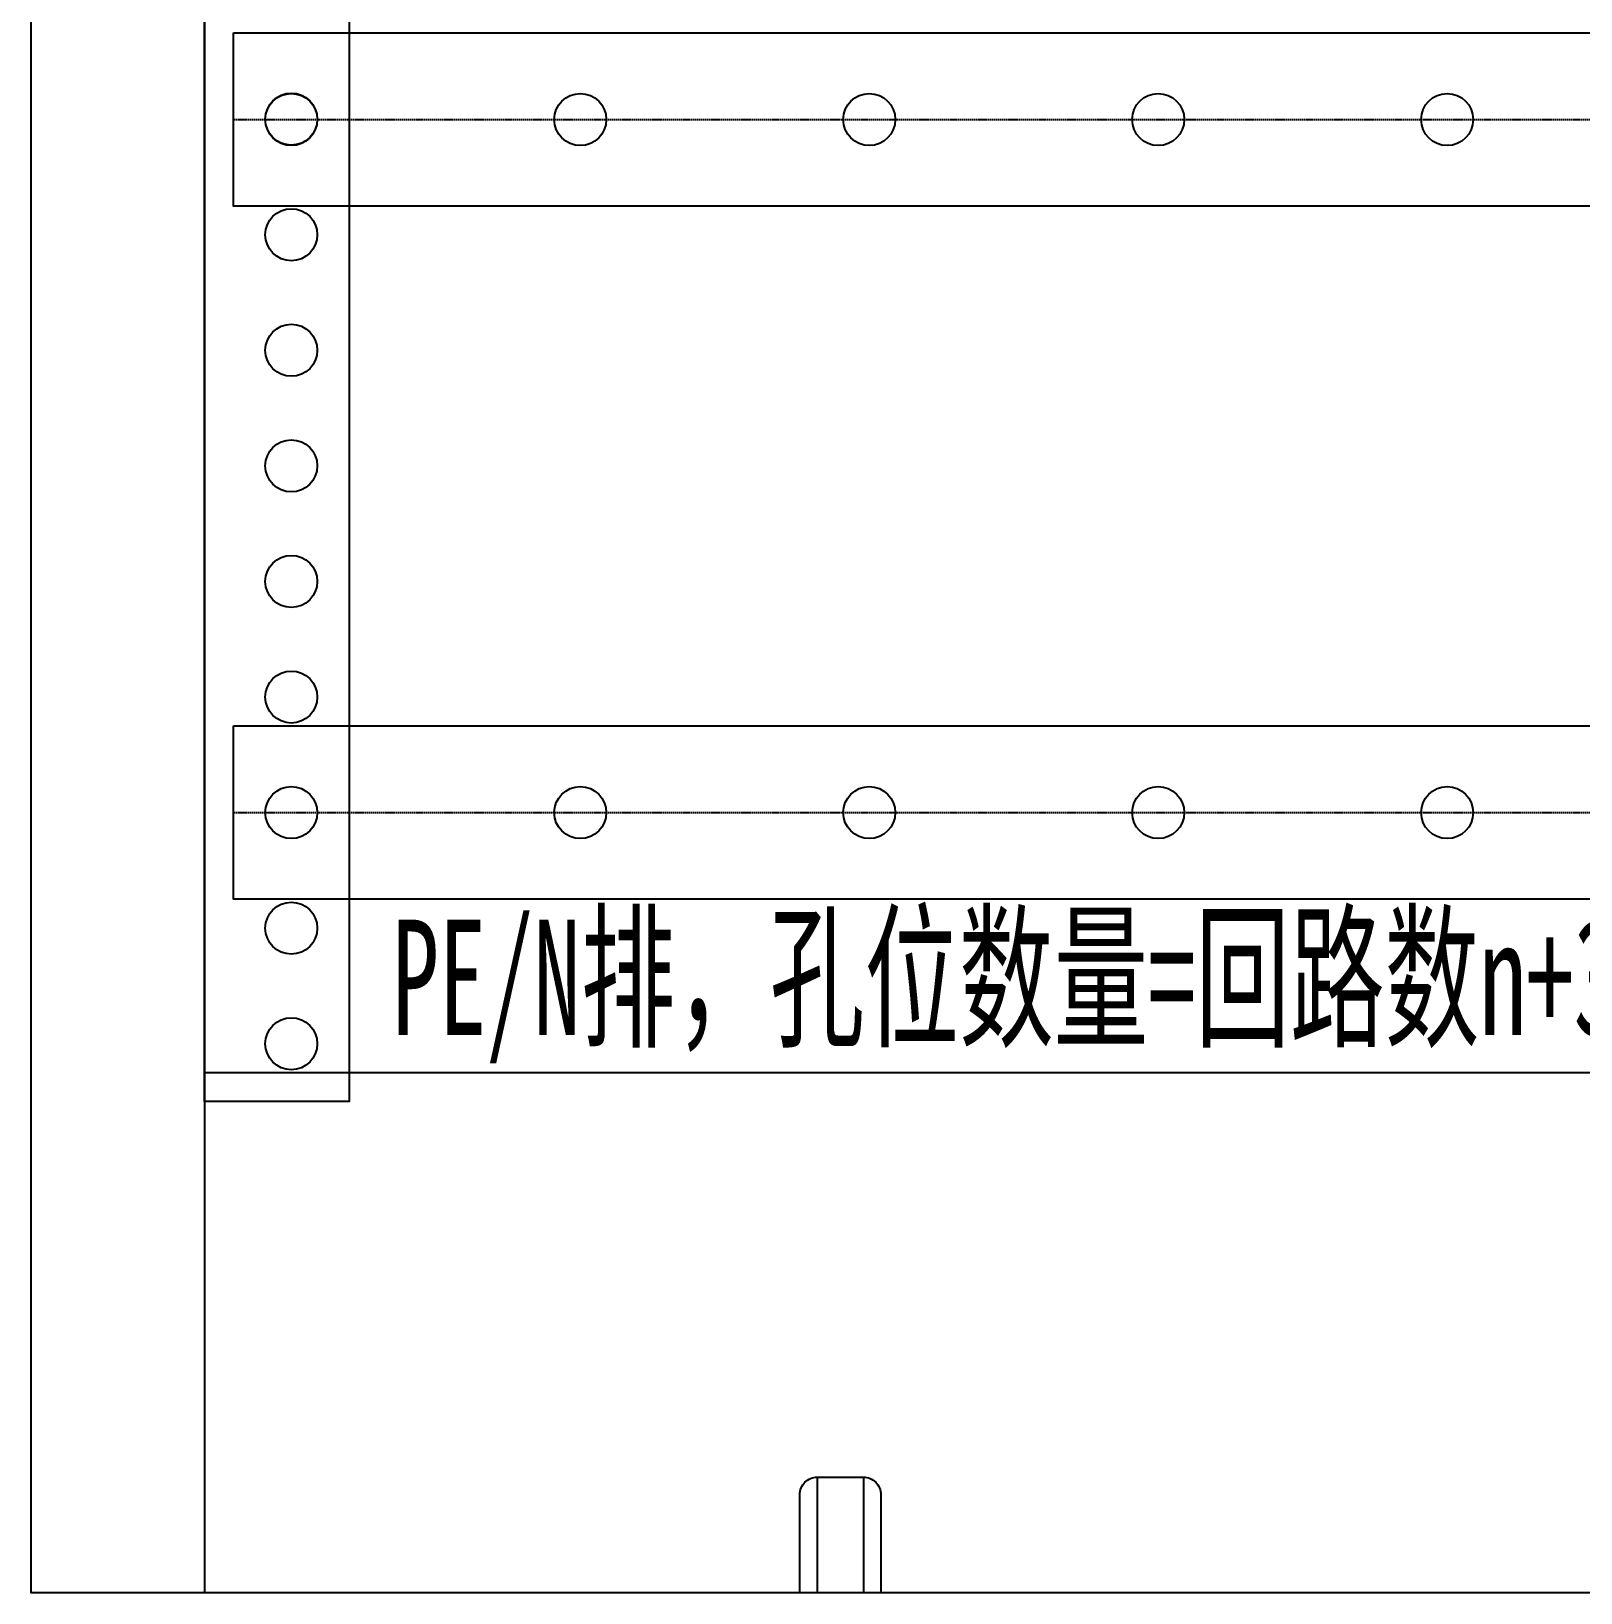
# Model space of a CAD drawing. Extents: x 1450776 to 1451376, y 413488 to 415288.
# Drawn here: x 1450776.4 to 1451044.5, y 413488 to 413758.3 of the extents above; entities that cross this region are included whole.
import ezdxf
from ezdxf.enums import TextEntityAlignment as Align

# ---------------------------------------------------------------- set-up
doc = ezdxf.new("R2010")
doc.units = 0
doc.header["$MEASUREMENT"] = 0
doc.linetypes.add('LYJS-XX', pattern=[0.35, 0.25, -0.1])
doc.layers.add('LY-JS-BJ', color=7, linetype='Continuous')
doc.layers.add('布置图', color=20, linetype='Continuous')
doc.styles.add('宋体', font='', dxfattribs={"width": 0.8, "height": 3.5})
doc.styles.get('宋体').set_extended_font_data('SimSun')

# ---------------------------------------------------------------- blocks, each defined once
blk = doc.blocks.new('*U20')
at = {"layer": 'LY-JS-BJ', "color": 0}
blk.add_circle((0, 0), 4.5, dxfattribs=at)
blk = doc.blocks.new('*U21')
at = {"layer": 'LY-JS-BJ', "color": 0, "linetype": 'ByBlock', "lineweight": -2, "transparency": 16777216}
for p in [(0, 0), (50, 0), (100, 0), (150, 0)]:
    blk.add_blockref('*U20', p, dxfattribs=at)
blk = doc.blocks.new('A$C7A207737')
at = {"layer": 'LY-JS-BJ', "color": 4, "linetype": 'LYJS-XX'}
for p, q in [((-10, 119.93), (520, 119.93)), ((-10, 0), (520, 0))]:
    blk.add_line(p, q, dxfattribs=at)
at = {"layer": 'LY-JS-BJ', "color": 0}
for points in [[(-10, 134.93), (520, 134.93), (520, 104.93), (-10, 104.93)], [(-10, 15), (520, 15), (520, -15), (-10, -15)]]:
    blk.add_lwpolyline(points, close=True, dxfattribs=at)
for centre in [(0, 119.93), (0, 0)]:
    blk.add_circle(centre, 4.5, dxfattribs=at)
for p in [(50, 119.93), (50, 0)]:
    blk.add_blockref('*U21', p, dxfattribs=at)
at = {"layer": 'LY-JS-BJ', "color": 4, "style": '宋体', "width": 0.6}
blk.add_text('PE/N排，孔位数量=回路数n+3', height=20, dxfattribs=at).set_placement((17.41, -28.5), align=Align.MIDDLE_LEFT)
blk = doc.blocks.new('*U23')
at = {"layer": 'LY-JS-BJ', "color": 6}
blk.add_circle((0, 0), 4.5, dxfattribs=at)
blk = doc.blocks.new('*U24')
at = {"layer": 'LY-JS-BJ', "color": 0, "linetype": 'ByBlock', "lineweight": -2, "transparency": 16777216}
for p in [(0, -1420), (0, -1440), (0, -1460), (0, -1480), (0, -1500), (0, -1520), (0, -1540), (0, -1560), (0, -1580)]:
    blk.add_blockref('*U23', p, dxfattribs=at)
blk = doc.blocks.new('A$C11EF57A1')
at = {"layer": 'LY-JS-BJ', "color": 0, "ltscale": 2}
for p, q in [((-4, 20), (-4, 0)), ((4, 20), (4, 0))]:
    blk.add_line(p, q, dxfattribs=at)
blk.add_lwpolyline([(-4, 20), (4, 20, -0.414214), (7, 17), (7, 0), (-7, 0), (-7, 17, -0.414214)], format="xyb", close=True, dxfattribs=at)

msp = doc.modelspace()

# ---------------------------------------------------------------- linework, layer by layer
at = {"layer": 'LY-JS-BJ', "color": 6, "ltscale": 50}
for points in [[(1450806.4, 415233.05), (1450806.4, 413488.05)], [(1450806.4, 413578.05), (1451346.4, 413578.05)]]:
    msp.add_lwpolyline(points, dxfattribs=at)
at = {"layer": 'LY-JS-BJ', "color": 6, "lineweight": -3}
msp.add_lwpolyline([(1450831.4, 415173.05), (1450831.4, 413573.05), (1450806.4, 413573.05), (1450806.4, 415173.05)], close=True, dxfattribs=at)
at = {"layer": '布置图', "ltscale": 50}
msp.add_lwpolyline([(1450776.4, 415288.05), (1451376.4, 415288.05), (1451376.4, 413488.05), (1450776.4, 413488.05)], close=True, dxfattribs=at)

# ---------------------------------------------------------------- block references
at = {"layer": 'LY-JS-BJ', "color": 6, "lineweight": -3}
for name, p in [('*U24', (1450821.4, 415163.05)), ('A$C7A207737', (1450821.4, 413623.05))]:
    msp.add_blockref(name, p, dxfattribs=at)
at = {"layer": 'LY-JS-BJ', "color": 6, "lineweight": -3, "ltscale": 2}
msp.add_blockref('A$C11EF57A1', (1450916.4, 413488.05), dxfattribs=at)

doc.saveas('drawing.dxf')
